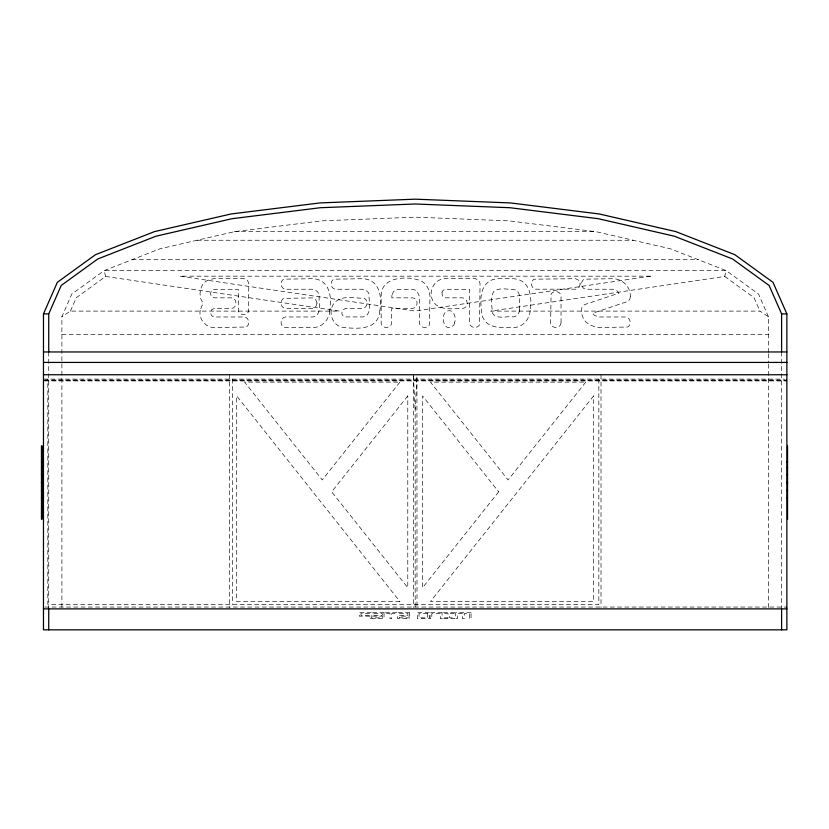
<?xml version="1.0" encoding="UTF-8"?>
<svg xmlns="http://www.w3.org/2000/svg" width="829" height="829" viewBox="0 0 829 829"><rect width="100%" height="100%" fill="white"/><g stroke="black" fill="none" stroke-linecap="round" stroke-linejoin="round"><path stroke-width="0.62" stroke-dasharray="4.14 3.11" d="M415.163 606.973L415.163 411.339L416.935 376.014L416.997 607.595M768.442 352.449L768.442 316.678L759.913 311.103L490.789 311.103L724.722 276.44L726.152 270.596L670.381 248.793L596.092 231.695L508.933 220.866L415.163 217.157L321.403 220.866L234.244 231.695L159.945 248.793L104.185 270.596L71.833 294.026L61.895 316.678L61.895 608.88M70.424 311.103L76.33 297.652L105.615 276.44L339.538 311.103L70.424 311.103L61.895 316.678M234.244 231.695L596.092 231.695M197.095 240.244L633.242 240.244M132.07 259.695L698.267 259.695M61.895 334.315L768.442 334.315M43.471 379.102L784.286 379.102M44.766 380.014L786.866 380.014M43.864 380.573L786.472 380.573M44.766 380.936L786.866 380.936M44.766 607.046L786.866 607.046M724.722 276.44L754.007 297.652L759.913 311.103M768.442 316.678L758.504 294.026L726.152 270.596L104.185 270.596L105.615 276.44M413.402 376.014L415.163 411.339M781.602 351.962L781.602 608.88M768.442 353.745L768.442 362.812M768.442 364.107L768.442 608.88M601.015 374.749L601.015 607.595M598.839 379.102L598.839 604.528L47.823 604.528L47.823 379.102M413.329 374.749L413.329 607.595M232.4 379.102L232.4 604.528M229.322 374.749L229.322 607.595M48.724 351.962L48.724 608.88M391.92 295.331L391.827 297.839L412.573 297.839C418.376 298.347 418.655 307.549 412.883 308.388L391.702 308.388L391.702 322.906C391.226 328.616 381.931 329.051 381.153 323.341L381.153 294.678C382.169 278.596 401.163 276.689 413.495 278.689L420.199 280.389A17.026 17.026 0 0 1 429.101 290.979L429.971 295.673L429.474 324.823C427.173 328.937 420.313 328.066 419.412 323.331L419.412 296.347L416.79 290.782L412.873 289.3L397.226 289.518L393.526 291.435L391.92 295.331M379.889 310.554C378.521 329.704 358.905 329.072 344.46 327.538C333.165 327.165 327.569 313.279 333.351 304.253C340.159 294.388 354.553 298.274 364.377 298.357C368.604 300.606 367.589 307.663 362.801 308.388L345.631 308.388L342.087 310.492L341.911 314.284L343.724 316.605L345.382 316.927L363.164 316.927L365.63 316.274C372.314 311.03 368.625 300.886 368.905 293.684C367.755 290.958 364.905 289.59 362.118 289.238L335.268 289.238C330.543 288.337 329.673 281.487 333.786 279.186L362.915 278.689C379.672 279.767 382.19 296.772 379.889 310.554M530.135 310.554C529.762 319.061 522.912 327.134 514.146 327.538L497.794 327.538L490.146 325.237A17.15 17.15 0 0 1 481.929 315.124C480.893 304.761 478.716 291.86 486.613 283.518A17.222 17.222 0 0 1 492.882 279.56L497.794 278.689L513.161 278.689C530.145 279.632 532.322 297.083 530.135 310.554M200.203 310.191C198.545 318.533 204.908 327.02 213.416 327.538L246.254 327.041C250.441 324.574 249.114 317.507 244.223 316.979L214.359 316.979C210.69 316.865 209.664 312.118 211.664 309.59L214.607 308.388L231.768 308.388C237.55 307.549 237.26 298.347 231.467 297.839L214.359 297.839L211.737 296.751C209.468 294.15 210.835 289.321 214.597 289.3L238.296 289.3L238.296 310.543C239.198 315.269 246.047 316.15 248.358 312.025L248.845 283.321L247.363 280.171L244.213 278.689L213.851 278.689L209.229 279.736A13.461 13.461 0 0 0 202.317 285.114L200.587 289.062L200.027 293.57L200.68 298.544L202.991 303.269L200.203 310.191M442.002 292.098L442.282 295.829L445.567 297.839L462.665 297.839C467.556 298.316 468.893 305.373 464.706 307.839L462.976 308.326C452.914 308.751 435.629 311.321 431.826 298.264C428.945 289.228 435.298 278.886 445.059 278.689L475.421 278.689L478.571 280.171L480.053 283.321L479.556 324.823C477.255 328.937 470.395 328.066 469.494 323.331L469.494 289.3L445.795 289.3L443.308 290.119L442.002 292.098M329.807 310.554C329.496 319.124 322.554 327.072 313.818 327.538L285.166 327.538C279.477 326.626 279.86 317.507 285.601 316.979L313.082 316.979C322.564 314.989 318.429 302.378 319.186 295.849C319.217 291.995 315.538 289.559 312.025 289.238L285.166 289.238C280.44 288.337 279.56 281.487 283.684 279.186L312.834 278.689C329.818 279.632 331.994 297.083 329.807 310.554M630.309 296.595L630.071 298.295A5.275 5.275 0 0 1 626.61 301.849L592.704 313.217L594.466 315.341L598.756 316.979L625.677 316.979C630.568 317.497 631.905 324.574 627.719 327.041L597.958 327.538L590.269 325.227L586.062 322.108A15.979 15.979 0 0 1 582.207 315.476C581.17 311.808 580.497 306.17 584.922 304.502L618.952 293.134L617.19 290.938L612.527 289.238L585.668 289.238C580.942 288.337 580.062 281.487 584.186 279.186L613.325 278.689C622.641 278.99 630.838 287.114 630.309 296.595M519.514 309.88C519.472 313.31 516.871 316.533 513.41 316.927C506.799 315.631 497.037 320.098 492.519 313.217C492.115 306.264 489.752 297.611 493.877 291.373C499.721 286.969 508.25 289.663 515.016 289.798C522.819 293.186 518.353 303.538 519.514 309.88M317.041 303.082L315.828 306.575L312.72 308.326L285.176 308.326C280.44 307.59 279.58 300.606 283.694 298.357L312.409 297.901L315.745 299.559L317.041 303.082M580.227 283.932L579.025 287.425L575.906 289.186L535.586 289.186C530.892 288.357 529.959 281.456 534.104 279.186L575.595 278.689L578.932 280.42L580.227 283.932M561.036 322.906L560.57 324.823C558.373 328.864 551.223 328.118 550.601 323.341L551.098 294.067C553.482 289.953 560.746 291.145 561.036 296.108L561.036 322.906M454.51 322.906L454.012 324.823C445.764 333.372 440.935 320.326 444.51 313.269C451.287 305.849 457.276 315.756 454.51 322.906M399.889 382.128L322.243 479.939L244.596 382.128L399.889 382.128M407.785 395.92L331.662 491.815L407.785 587.709L407.785 395.92M498.664 491.815L422.552 587.709L422.552 395.92L498.664 491.815M585.73 382.128L508.094 479.939L430.448 382.128L585.73 382.128M593.637 395.92L430.448 601.502L593.637 601.502L593.637 395.92M650.527 276.171L415.163 311.041L179.81 276.171L650.527 276.171M399.889 601.502L236.7 601.502L236.7 395.92L399.889 601.502M371.216 612.724L359.268 612.724L359.268 616.134L369.506 616.134L369.506 618.693L371.216 618.693L371.216 612.724M384.024 612.724L372.076 612.724L372.076 613.574L382.314 613.574L382.314 615.284L372.076 615.284L372.076 616.134L382.314 616.134L382.314 617.843L372.076 617.843L372.076 618.693L384.024 618.693L384.024 612.724M396.822 612.724L384.874 612.724L384.874 613.574L389.993 613.574L389.993 618.693L391.702 618.693L391.702 613.574L396.822 613.574L396.822 612.724M409.619 612.724L397.671 612.724L397.671 613.574L407.909 613.574L407.909 615.284L397.671 615.284L397.671 618.693L409.619 618.693L409.619 617.843L399.381 617.843L399.381 616.134L409.619 616.134L409.619 612.724M429.246 612.724L417.298 612.724L417.298 618.693L429.246 618.693L429.246 612.724M442.044 612.724L430.106 612.724L430.106 618.693L431.805 618.693L431.805 613.574L440.344 613.574L440.344 618.693L442.044 618.693L442.044 612.724M454.852 612.724L442.904 612.724L442.904 613.574L448.023 613.574L448.023 617.843L442.904 617.843L442.904 618.693L454.852 618.693L454.852 617.843L449.722 617.843L449.722 613.574L454.852 613.574L454.852 612.724M471.059 612.724L455.701 612.724L455.701 618.693L457.411 618.693L457.411 613.574L462.53 613.574L462.53 618.693L464.24 618.693L464.24 613.574L469.349 613.574L469.349 618.693L471.059 618.693L471.059 612.724M369.506 613.574L360.978 613.574L360.978 615.284L369.506 615.284L369.506 613.574M427.536 613.574L419.008 613.574L419.008 617.843L427.536 617.843L427.536 613.574"/><path stroke-width="1.24" d="M43.471 313.911L57.336 282.326L95.49 254.69L154.629 231.571L231.104 213.965L319.932 202.929L415.163 199.167L510.405 202.929L599.222 213.965L675.708 231.571L734.836 254.69L773.001 282.326L786.866 313.911L786.866 629.833L43.471 629.833L43.471 313.911L48.724 313.911L61.211 285.466L97.822 258.949L156.059 236.182L231.944 218.711L320.326 207.727L415.163 203.986L510.011 207.727L598.383 218.711L674.278 236.182L732.515 258.949L769.115 285.466L781.602 313.911L781.602 351.962M781.602 313.911L786.866 313.911M43.471 351.962L786.866 351.962M43.471 362.428L786.866 362.428M43.471 374.749L786.866 374.749M41.45 461.836L42.134 461.836M786.866 461.836L787.55 461.836M41.45 467.577L42.134 467.577M786.866 467.577L787.55 467.577M41.45 474.634L42.134 474.634M786.866 474.634L787.55 474.634M41.45 482.312L42.134 482.312M786.866 482.312L787.55 482.312M41.45 482.779L42.134 482.779M786.866 482.779L787.55 482.779M41.45 490.457L42.134 490.457M786.866 490.457L787.55 490.457M41.45 497.701L42.134 497.701M786.866 497.701L787.55 497.701M43.471 608.88L786.866 608.88M787.55 445.909L787.55 519.182M786.472 380.014L786.472 380.573M786.472 607.408L786.472 607.968M781.602 608.88L781.602 629.833M48.724 313.911L48.724 351.962M48.724 608.88L48.724 629.833M42.134 445.909L42.134 519.182M41.45 445.909L41.45 519.182"/></g></svg>
